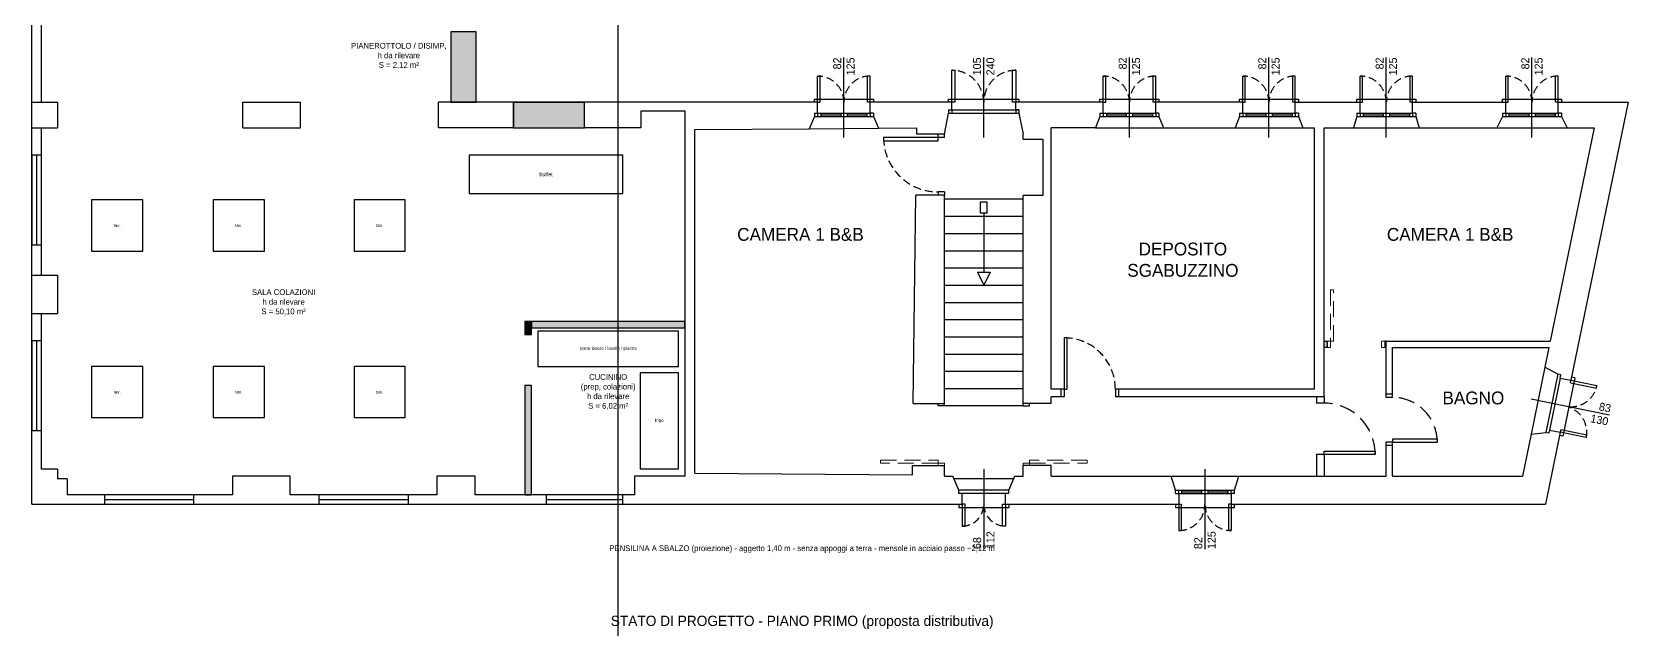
# Model space of a CAD drawing. Header units: millimetres. Extents: x 2698 to 9190, y -7457 to 3239.
# Drawn here: x 6697 to 9190, y -5021 to -4088 of the extents above; entities that cross this region are included whole.
import ezdxf

# ---------------------------------------------------------------- set-up
doc = ezdxf.new("R2010")
doc.units = ezdxf.units.MM
doc.header["$LTSCALE"] = 100
doc.linetypes.add('HIDDEN', pattern=[0.375, 0.25, -0.125])
doc.linetypes.add('TRATTEGGIATA2', pattern=[0.375, 0.25, -0.125])
doc.layers.add('_SUP', color=190, linetype='Continuous', plot=False)
doc.layers.add('DEM linee', color=7, linetype='TRATTEGGIATA2', lineweight=25)
doc.layers.add('DEM linee_2', color=40, linetype='TRATTEGGIATA2', lineweight=9, true_color=0xf0b400)
doc.layers.add('NC_SEZ', color=1, linetype='Continuous', lineweight=30, true_color=0xff0000)
for name, color, linetype in [('DEM riempi', 51, 'Continuous'), ('INF', 6, 'Continuous'), ('Interni F', 3, 'Continuous'), ('NC linee_10', 12, 'Continuous'), ('PR_ARREDO', 8, 'Continuous'), ('PR_COSTRUZIONI', 1, 'Continuous'), ('PR_NOTE', 6, 'Continuous'), ('PR_PENSILINA', 30, 'Continuous'), ('PR_TESTI', 5, 'Continuous'), ('Quote', 3, 'Continuous'), ('SEZ', 4, 'Continuous'), ('Testi', 3, 'Continuous')]:
    doc.layers.add(name, color=color, linetype=linetype)
doc.styles.add('CENTURY', font='GOTHIC.TTF')

msp = doc.modelspace()

# ---------------------------------------------------------------- hatches: boundary and pattern name
at = {"layer": 'DEM riempi'}
h = msp.add_hatch(color=256, dxfattribs=at)
h.dxf.hatch_style = 1
h.paths.add_polyline_path([(8720.2, -4571), (8715.2, -4571), (8715.2, -4581), (8720.2, -4581)])
h.paths.add_polyline_path([(8812.2, -4571), (8810.2, -4571), (8810.2, -4581), (8812.2, -4581)])
at = {"layer": 'PR_COSTRUZIONI'}
for points in [[(7351, -4198), (7391, -4198), (7391, -4088), (7351, -4088)], [(7449, -4238), (7560, -4238), (7560, -4198), (7449, -4198)], [(7467, -4560.5), (7477, -4560.5), (7477, -4540.5), (7467, -4540.5)], [(7477, -4550.5), (7717, -4550.5), (7717, -4540.5), (7477, -4540.5)], [(7467, -4811), (7477, -4811), (7477, -4640.5), (7467, -4640.5)]]:
    msp.add_hatch(color=1, dxfattribs=at).paths.add_polyline_path(points)

# ---------------------------------------------------------------- linework, layer by layer
at = {"layer": '_SUP'}
msp.add_xline((7612.7, -2310.7), (0, 1), dxfattribs=at)
at = {"layer": 'DEM linee'}
for p, q in [((8715.2, -4571), (8720.2, -4571)), ((8720.2, -4581), (8715.2, -4581)), ((8720.2, -4571), (8720.2, -4581)), ((8810.2, -4571), (8810.2, -4581)), ((8812.2, -4571), (8810.2, -4571)), ((8812.2, -4581), (8810.2, -4581))]:
    msp.add_line(p, q, dxfattribs=at)
at = {"layer": 'DEM linee_2'}
for p, q in [((8720.2, -4571), (8725.2, -4571)), ((8725.2, -4581), (8720.2, -4581)), ((8725.2, -4571), (8725.2, -4581)), ((8805.2, -4571), (8805.2, -4581)), ((8805.2, -4571), (8810.2, -4571)), ((8810.2, -4581), (8805.2, -4581)), ((8122.2, -4762), (8112.2, -4762)), ((8112.2, -4762), (8112.2, -4765.5)), ((8122.2, -4762), (8122.2, -4765.5)), ((8245.2, -4762), (8245.2, -4765.5)), ((8245.2, -4762), (8255.2, -4762)), ((8255.2, -4762), (8255.2, -4765.5))]:
    msp.add_line(p, q, dxfattribs=at)
for points in [[(8725.2, -4571), (8730.2, -4571), (8730.2, -4491), (8725.2, -4491)], [(8112.2, -4762), (8022.2, -4762), (8022.2, -4757), (8112.2, -4757)], [(8255.2, -4762), (8345.2, -4762), (8345.2, -4757), (8255.2, -4757)]]:
    msp.add_lwpolyline(points, close=True, dxfattribs=at)
at = {"layer": 'INF'}
for p, q in [((7390.9, -4198), (7390.9, -4088)), ((7965.2, -4253), (7965.2, -4128)), ((8183.7, -4253), (8183.7, -4128)), ((8411.2, -4253), (8411.2, -4128)), ((8629.2, -4253), (8629.2, -4128)), ((8812.5, -4253), (8812.5, -4128)), ((9040, -4253), (9040, -4128)), ((7449.2, -4198), (7560.2, -4198)), ((7919.2, -4198), (7919.2, -4193)), ((7919.2, -4193), (8011.2, -4193)), ((8011.2, -4193), (8011.2, -4198)), ((8128.7, -4198), (8128.7, -4193)), ((8128.7, -4193), (8238.7, -4193)), ((8133.7, -4210), (8233.7, -4210)), ((8133.7, -4210), (8133.7, -4215)), ((8233.7, -4210), (8233.7, -4215)), ((8238.7, -4193), (8238.7, -4198)), ((8365.2, -4198), (8365.2, -4193)), ((8365.2, -4193), (8457.2, -4193)), ((8457.2, -4193), (8457.2, -4198)), ((8583.2, -4198), (8583.2, -4193)), ((8583.2, -4193), (8675.2, -4193)), ((8675.2, -4193), (8675.2, -4198)), ((8766.5, -4198), (8766.5, -4193)), ((8766.5, -4193), (8858.5, -4193)), ((8858.5, -4193), (8858.5, -4198)), ((8994, -4198), (8994, -4193)), ((8994, -4193), (9086, -4193)), ((9086, -4193), (9086, -4198)), ((7911.2, -4239.2), (8019.2, -4238.4)), ((7919.2, -4220), (8011.2, -4220)), ((7924.2, -4215), (7924.2, -4220)), ((7924.2, -4215), (8006.2, -4215)), ((7929.2, -4215), (7929.2, -4220)), ((7960.2, -4215), (7960.2, -4220)), ((7970.2, -4215), (7970.2, -4220)), ((8001.2, -4215), (8001.2, -4220)), ((8006.2, -4215), (8006.2, -4220)), ((8128.7, -4215), (8238.7, -4215)), ((8358.2, -4238), (8464.2, -4238)), ((8365.2, -4220), (8457.2, -4220)), ((8370.2, -4215), (8370.2, -4220)), ((8370.2, -4215), (8452.2, -4215)), ((8375.2, -4215), (8375.2, -4220)), ((8406.2, -4215), (8406.2, -4220)), ((8416.2, -4215), (8416.2, -4220)), ((8447.2, -4215), (8447.2, -4220)), ((8452.2, -4215), (8452.2, -4220)), ((8576.2, -4238), (8682.2, -4238)), ((8583.2, -4220), (8675.2, -4220)), ((8588.2, -4215), (8588.2, -4220)), ((8588.2, -4215), (8670.2, -4215)), ((8593.2, -4215), (8593.2, -4220)), ((8624.2, -4215), (8624.2, -4220)), ((8634.2, -4215), (8634.2, -4220)), ((8665.2, -4215), (8665.2, -4220)), ((8670.2, -4215), (8670.2, -4220)), ((8761, -4238), (8864, -4238)), ((8766.5, -4220), (8858.5, -4220)), ((8771.5, -4215), (8771.5, -4220)), ((8771.5, -4215), (8853.5, -4215)), ((8776.5, -4215), (8776.5, -4220)), ((8807.5, -4215), (8807.5, -4220)), ((8817.5, -4215), (8817.5, -4220)), ((8848.5, -4215), (8848.5, -4220)), ((8853.5, -4215), (8853.5, -4220)), ((8985, -4238), (9095, -4238)), ((8994, -4220), (9086, -4220)), ((8999, -4215), (8999, -4220)), ((8999, -4215), (9081, -4215)), ((9004, -4215), (9004, -4220)), ((9035, -4215), (9035, -4220)), ((9045, -4215), (9045, -4220)), ((9076, -4215), (9076, -4220)), ((9081, -4215), (9081, -4220)), ((8112.2, -4253), (8112.2, -4248)), ((8122.2, -4253), (8112.2, -4253)), ((8122.2, -4253), (8122.2, -4248)), ((8122.2, -4338), (8112.2, -4338)), ((8112.2, -4338), (8112.2, -4343)), ((8122.2, -4338), (8122.2, -4343)), ((8122.2, -4349), (8245.2, -4349)), ((8122.2, -4375.9), (8245.2, -4375.9)), ((8183.7, -4371.2), (8183.7, -4463.6)), ((8122.2, -4402.8), (8245.2, -4402.8)), ((8122.2, -4429.8), (8245.2, -4429.8)), ((8122.2, -4456.7), (8245.2, -4456.7)), ((8122.2, -4483.6), (8245.2, -4483.6)), ((8173.7, -4463.6), (8193.7, -4463.6)), ((8173.7, -4463.6), (8183.7, -4483.6)), ((8193.7, -4463.6), (8183.7, -4483.6)), ((8122.2, -4510.5), (8245.2, -4510.5)), ((8122.2, -4537.4), (8245.2, -4537.4)), ((8122.2, -4564.3), (8245.2, -4564.3)), ((8122.2, -4591.3), (8245.2, -4591.3)), ((9060.2, -4611.6), (9038.6, -4716.4)), ((8122.2, -4618.2), (8245.2, -4618.2)), ((9080.3, -4622.9), (9061.6, -4713.9)), ((9084.2, -4628.8), (9067.5, -4710.1)), ((9106.8, -4628.3), (9088, -4719.4)), ((9106.8, -4628.3), (9101.9, -4627.3)), ((8122.2, -4645.1), (8245.2, -4645.1)), ((8309.2, -4646), (8304.2, -4646)), ((8309.2, -4658), (8304.2, -4658)), ((8309.2, -4646), (8309.2, -4658)), ((8389.2, -4646), (8389.2, -4658)), ((8394.2, -4646), (8389.2, -4646)), ((8394.2, -4658), (8389.2, -4658)), ((8812.2, -4659), (8812.2, -4654)), ((8822.2, -4659), (8812.2, -4659)), ((8822.2, -4659), (8822.2, -4654)), ((9161.1, -4686.9), (9038.6, -4661.8)), ((8112.2, -4672), (8112.2, -4668.5)), ((8122.2, -4672), (8112.2, -4672)), ((8122.2, -4672), (8122.2, -4668.5)), ((8245.2, -4672), (8122.2, -4672)), ((8245.2, -4672), (8245.2, -4668.5)), ((8245.2, -4672), (8255.2, -4672)), ((8255.2, -4672), (8255.2, -4668.5)), ((8822.2, -4729), (8812.2, -4729)), ((8812.2, -4734), (8812.2, -4729)), ((8822.2, -4734), (8822.2, -4729)), ((9088, -4719.4), (9083.1, -4718.4)), ((8230.4, -4786), (8136.9, -4786)), ((8183.7, -4771), (8183.7, -4896)), ((8476.2, -4782), (8582.2, -4782)), ((8529.2, -4771), (8529.2, -4896)), ((8222.7, -4804), (8144.7, -4804)), ((8217.7, -4809), (8149.7, -4809)), ((8483.2, -4804), (8575.2, -4804)), ((8488.2, -4809), (8488.2, -4804)), ((8488.2, -4809), (8570.2, -4809)), ((8493.2, -4809), (8493.2, -4804)), ((8524.2, -4809), (8524.2, -4804)), ((8534.2, -4809), (8534.2, -4804)), ((8565.2, -4809), (8565.2, -4804)), ((8570.2, -4809), (8570.2, -4804)), ((8144.7, -4826), (8144.7, -4831)), ((8144.7, -4831), (8222.7, -4831)), ((8222.7, -4826), (8222.7, -4831)), ((8483.2, -4826), (8483.2, -4831)), ((8483.2, -4831), (8575.2, -4831)), ((8575.2, -4831), (8575.2, -4826))]:
    msp.add_line(p, q, dxfattribs=at)
at = {"layer": 'INF', "color": 9}
for p, q in [((7929.2, -4217.5), (7960.2, -4217.5)), ((7970.2, -4217.5), (8001.2, -4217.5)), ((8375.2, -4217.5), (8406.2, -4217.5)), ((8416.2, -4217.5), (8447.2, -4217.5)), ((8593.2, -4217.5), (8624.2, -4217.5)), ((8634.2, -4217.5), (8665.2, -4217.5)), ((8776.5, -4217.5), (8807.5, -4217.5)), ((8817.5, -4217.5), (8848.5, -4217.5)), ((9004, -4217.5), (9035, -4217.5)), ((9045, -4217.5), (9076, -4217.5)), ((8493.2, -4806.5), (8524.2, -4806.5)), ((8534.2, -4806.5), (8565.2, -4806.5))]:
    msp.add_line(p, q, dxfattribs=at)
at = {"layer": 'INF'}
for points in [[(8112.2, -4253), (8027.2, -4253), (8027.2, -4258), (8112.2, -4258)], [(8178.7, -4353.7), (8188.7, -4353.7), (8188.7, -4371.2), (8178.7, -4371.2)], [(8309.2, -4646), (8314.2, -4646), (8314.2, -4566), (8309.2, -4566)]]:
    msp.add_lwpolyline(points, close=True, dxfattribs=at)
at = {"layer": 'Interni F'}
for p, q in [((7924.2, -4198), (7924.2, -4157)), ((7924.2, -4157), (7928.2, -4157)), ((7928.2, -4198), (7928.2, -4157)), ((8002.2, -4198), (8002.2, -4157)), ((8006.2, -4157), (8002.2, -4157)), ((8006.2, -4198), (8006.2, -4157)), ((8370.2, -4198), (8370.2, -4157)), ((8370.2, -4157), (8374.2, -4157)), ((8374.2, -4198), (8374.2, -4157)), ((8448.2, -4198), (8448.2, -4157)), ((8452.2, -4157), (8448.2, -4157)), ((8452.2, -4198), (8452.2, -4157)), ((8588.2, -4198), (8588.2, -4157)), ((8588.2, -4157), (8592.2, -4157)), ((8592.2, -4198), (8592.2, -4157)), ((8666.2, -4198), (8666.2, -4157)), ((8670.2, -4157), (8666.2, -4157)), ((8670.2, -4198), (8670.2, -4157)), ((8771.5, -4198), (8771.5, -4157)), ((8771.5, -4157), (8775.5, -4157)), ((8775.5, -4198), (8775.5, -4157)), ((8849.5, -4198), (8849.5, -4157)), ((8853.5, -4157), (8849.5, -4157)), ((8853.5, -4198), (8853.5, -4157)), ((8999, -4198), (8999, -4157)), ((8999, -4157), (9003, -4157)), ((9003, -4198), (9003, -4157)), ((9077, -4198), (9077, -4157)), ((9081, -4157), (9077, -4157)), ((9081, -4198), (9081, -4157)), ((7924.2, -4198), (7928.2, -4198)), ((8006.2, -4198), (8002.2, -4198)), ((8370.2, -4198), (8374.2, -4198)), ((8452.2, -4198), (8448.2, -4198)), ((8588.2, -4198), (8592.2, -4198)), ((8670.2, -4198), (8666.2, -4198)), ((8771.5, -4198), (8775.5, -4198)), ((8853.5, -4198), (8849.5, -4198)), ((8999, -4198), (9003, -4198)), ((9081, -4198), (9077, -4198)), ((9100.1, -4636.1), (9100.9, -4632.2)), ((9100.1, -4636.1), (9140.7, -4644.5)), ((9100.9, -4632.2), (9141.5, -4640.5)), ((9140.7, -4644.5), (9141.5, -4640.5)), ((9085, -4709.6), (9084.2, -4713.5)), ((9125.6, -4717.9), (9085, -4709.6)), ((9124.8, -4721.8), (9084.2, -4713.5)), ((9124.8, -4721.8), (9125.6, -4717.9)), ((8488.2, -4826), (8488.2, -4867)), ((8488.2, -4826), (8492.2, -4826)), ((8492.2, -4826), (8492.2, -4867)), ((8566.2, -4826), (8566.2, -4867)), ((8570.2, -4826), (8566.2, -4826)), ((8570.2, -4826), (8570.2, -4867)), ((8488.2, -4867), (8492.2, -4867)), ((8570.2, -4867), (8566.2, -4867))]:
    msp.add_line(p, q, dxfattribs=at)
for points in [[(8133.7, -4198), (8133.7, -4148), (8138.7, -4148), (8138.7, -4198)], [(8228.7, -4198), (8228.7, -4148), (8233.7, -4148), (8233.7, -4198)], [(8149.7, -4826), (8149.7, -4860), (8154.7, -4860), (8154.7, -4826)], [(8217.7, -4826), (8217.7, -4860), (8212.7, -4860), (8212.7, -4826)]]:
    msp.add_lwpolyline(points, close=True, dxfattribs=at)
at = {"layer": 'Interni F', "linetype": 'HIDDEN', "ltscale": 0.5}
for centre, radius, start, end in [((7924.2, -4198), 41, 0, 90), ((8006.2, -4198), 41, 90, 180), ((8133.7, -4198), 50, 0, 90), ((8233.7, -4198), 50, 90, 180), ((8370.2, -4198), 41, 0, 90), ((8452.2, -4198), 41, 90, 180), ((8588.2, -4198), 41, 0, 90), ((8670.2, -4198), 41, 90, 180), ((8771.5, -4198), 41, 0, 90), ((8853.5, -4198), 41, 90, 180), ((8999, -4198), 41, 0, 90), ((9081, -4198), 41, 90, 180), ((8112.2, -4253), 85, 180, 270), ((8309.2, -4646), 80, 0, 90), ((9100.9, -4632.2), 41.5, 265.3042, 348.3843), ((9084.2, -4713.5), 41.5, 348.3843, 71.4644), ((8149.7, -4826), 34, 270, 0), ((8217.7, -4826), 34, 180, 270), ((8488.2, -4826), 41, 270, 0), ((8570.2, -4826), 41, 180, 270)]:
    msp.add_arc(centre, radius, start, end, dxfattribs=at)
at = {"layer": 'NC linee_10'}
for points in [[(8822.2, -4729), (8892.2, -4729), (8892.2, -4724), (8822.2, -4724)], [(8715.2, -4748), (8715.2, -4743), (8795.2, -4743), (8795.2, -4748)]]:
    msp.add_lwpolyline(points, close=True, dxfattribs=at)
at = {"layer": 'NC linee_10', "linetype": 'HIDDEN'}
for centre, radius in [((8822.2, -4729), 70), ((8715.2, -4748), 80)]:
    msp.add_arc(centre, radius, 0, 90, dxfattribs=at)
at = {"layer": 'NC_SEZ'}
for p, q in [((8703.2, -4658), (8703.2, -4668)), ((8715.2, -4658), (8715.2, -4668)), ((8715.2, -4668), (8703.2, -4668)), ((8703.2, -4748), (8703.2, -4782)), ((8715.2, -4748), (8703.2, -4748)), ((8715.2, -4748), (8715.2, -4782))]:
    msp.add_line(p, q, dxfattribs=at)
at = {"layer": 'PR_ARREDO'}
for points in [[(7380, -4340.5), (7620, -4340.5), (7620, -4280.5), (7380, -4280.5)], [(6790, -4430.5), (6870, -4430.5), (6870, -4350.5), (6790, -4350.5)], [(6980, -4430.5), (7060, -4430.5), (7060, -4350.5), (6980, -4350.5)], [(7200, -4430.5), (7280, -4430.5), (7280, -4350.5), (7200, -4350.5)], [(7487, -4610.5), (7707, -4610.5), (7707, -4555.5), (7487, -4555.5)], [(6790, -4690.5), (6870, -4690.5), (6870, -4610.5), (6790, -4610.5)], [(6980, -4690.5), (7060, -4690.5), (7060, -4610.5), (6980, -4610.5)], [(7200, -4690.5), (7280, -4690.5), (7280, -4610.5), (7200, -4610.5)], [(7647, -4770.5), (7707, -4770.5), (7707, -4620.5), (7647, -4620.5)]]:
    msp.add_lwpolyline(points, close=True, dxfattribs=at)
at = {"layer": 'PR_COSTRUZIONI'}
for p, q in [((6704.4, -4420.5), (6704.4, -4280.5)), ((6704.4, -4710.5), (6704.4, -4570.5)), ((6810, -4818.5), (6950, -4818.5)), ((7145, -4818.5), (7285, -4818.5)), ((7500, -4818.5), (7620, -4818.5))]:
    msp.add_line(p, q, dxfattribs=at)
for points in [[(7351, -4198), (7391, -4198), (7391, -4088), (7351, -4088)], [(7449, -4238), (7560, -4238), (7560, -4198), (7449, -4198)], [(6696.9, -4420.5), (6711.9, -4420.5), (6711.9, -4280.5), (6696.9, -4280.5)], [(7467, -4560.5), (7477, -4560.5), (7477, -4540.5), (7467, -4540.5)], [(7477, -4550.5), (7717, -4550.5), (7717, -4540.5), (7477, -4540.5)], [(6696.9, -4710.5), (6711.9, -4710.5), (6711.9, -4570.5), (6696.9, -4570.5)], [(7467, -4811), (7477, -4811), (7477, -4640.5), (7467, -4640.5)], [(6810, -4826), (6950, -4826), (6950, -4811), (6810, -4811)], [(7145, -4826), (7285, -4826), (7285, -4811), (7145, -4811)], [(7500, -4826), (7620, -4826), (7620, -4811), (7500, -4811)]]:
    msp.add_lwpolyline(points, close=True, dxfattribs=at)
at = {"layer": 'SEZ'}
for p, q in [((6696.9, -4826), (6696.9, -3111)), ((6711.9, -4198), (6711.9, -3973)), ((6696.9, -4198), (6736.9, -4198)), ((6736.9, -4198), (6736.9, -4238)), ((7026.2, -4238), (7026.2, -4198)), ((7026.2, -4198), (7116.2, -4198)), ((7116.2, -4238), (7116.2, -4198)), ((7449.2, -4198), (7332.2, -4198)), ((7332.2, -4238), (7332.2, -4198)), ((7449.2, -4238), (7449.2, -4198)), ((7924.2, -4198), (7560.2, -4198)), ((7560.2, -4238), (7560.2, -4198)), ((7717.2, -4212), (7648.2, -4212)), ((7648.2, -4212), (7648.2, -4238)), ((7717.2, -4782), (7717.2, -4212)), ((7924.2, -4215), (7924.2, -4198)), ((8133.7, -4198), (8006.2, -4198)), ((8006.2, -4215), (8006.2, -4198)), ((8128.7, -4210), (8133.7, -4210)), ((8128.7, -4210), (8128.7, -4215)), ((8133.7, -4210), (8133.7, -4198)), ((8370.2, -4198), (8233.7, -4198)), ((8233.7, -4210), (8233.7, -4198)), ((8233.7, -4210), (8238.7, -4210)), ((8238.7, -4210), (8233.7, -4210)), ((8238.7, -4210), (8238.7, -4215)), ((8370.2, -4215), (8370.2, -4198)), ((8588.2, -4198), (8452.2, -4198)), ((8452.2, -4215), (8452.2, -4198)), ((8588.2, -4215), (8588.2, -4198)), ((8670.2, -4198), (8771.5, -4198)), ((8670.2, -4215), (8670.2, -4198)), ((8771.5, -4215), (8771.5, -4198)), ((8853.5, -4215), (8853.5, -4198)), ((8853.5, -4198), (8999, -4198)), ((8999, -4215), (8999, -4198)), ((9081, -4198), (9190.1, -4198)), ((9081, -4215), (9081, -4198)), ((9190.1, -4198), (9100.9, -4632.2)), ((6696.9, -4238), (6736.9, -4238)), ((6711.9, -4468), (6711.9, -4238)), ((7026.2, -4238), (7116.2, -4238)), ((7449.2, -4238), (7332.2, -4238)), ((7648.2, -4238), (7560.2, -4238)), ((7919.2, -4220), (7911.2, -4239.2)), ((7919.2, -4215), (7924.2, -4215)), ((7919.2, -4215), (7919.2, -4220)), ((8011.2, -4215), (8006.2, -4215)), ((8011.2, -4215), (8011.2, -4220)), ((8011.2, -4220), (8019.2, -4238.4)), ((8019.2, -4238.4), (8079.2, -4238)), ((8079, -4248), (8079.2, -4238)), ((8122.2, -4248), (8128.7, -4215)), ((8238.7, -4215), (8245.2, -4248)), ((8289.2, -4646), (8289.2, -4238)), ((8358.2, -4238), (8289.2, -4238)), ((8365.2, -4220), (8358.2, -4238)), ((8365.2, -4215), (8370.2, -4215)), ((8365.2, -4215), (8365.2, -4220)), ((8457.2, -4215), (8452.2, -4215)), ((8457.2, -4215), (8457.2, -4220)), ((8457.2, -4220), (8464.2, -4238)), ((8464.2, -4238), (8576.2, -4238)), ((8583.2, -4220), (8576.2, -4238)), ((8583.2, -4215), (8588.2, -4215)), ((8583.2, -4215), (8583.2, -4220)), ((8675.2, -4215), (8670.2, -4215)), ((8675.2, -4215), (8675.2, -4220)), ((8675.2, -4220), (8682.2, -4238)), ((8682.2, -4238), (8700.2, -4238)), ((8700.2, -4646), (8700.2, -4238)), ((8715.2, -4238), (8761, -4238)), ((8715.2, -4658), (8715.2, -4238)), ((8766.5, -4220), (8761, -4238)), ((8766.5, -4215), (8771.5, -4215)), ((8766.5, -4215), (8766.5, -4220)), ((8858.5, -4215), (8853.5, -4215)), ((8858.5, -4215), (8858.5, -4220)), ((8858.5, -4220), (8864, -4238)), ((8864, -4238), (8985, -4238)), ((8994, -4220), (8985, -4238)), ((8994, -4215), (8999, -4215)), ((8994, -4215), (8994, -4220)), ((9137, -4238), (9068.5, -4571)), ((9086, -4215), (9081, -4215)), ((9086, -4215), (9086, -4220)), ((9086, -4220), (9095, -4238)), ((9095, -4238), (9137, -4238)), ((7732.2, -4240.5), (7911.2, -4239.2)), ((7732.2, -4777.5), (7732.2, -4240.5)), ((8122.2, -4248), (8079, -4248)), ((8245.2, -4255.5), (8245.2, -4248)), ((8245.2, -4255.5), (8276.2, -4255.5)), ((8276.2, -4255.5), (8276.2, -4343.5)), ((8073.6, -4668.5), (8077.8, -4343)), ((8122.2, -4343), (8077.8, -4343)), ((8122.2, -4668.5), (8122.2, -4343)), ((8245.2, -4668.5), (8245.2, -4343.5)), ((8276.2, -4343.5), (8245.2, -4343.5)), ((6696.9, -4468), (6736.9, -4468)), ((6736.9, -4468), (6736.9, -4528)), ((6696.9, -4528), (6736.9, -4528)), ((6711.9, -4771), (6711.9, -4528)), ((8812.2, -4571), (9068.5, -4571)), ((8812.2, -4654), (8812.2, -4571)), ((8822.2, -4581), (9066.6, -4581)), ((8822.2, -4654), (8822.2, -4581)), ((9066.5, -4581), (9060.2, -4611.6)), ((9080.3, -4622.9), (9060.2, -4611.6)), ((9085.2, -4623.9), (9080.3, -4622.9)), ((9084.2, -4628.8), (9085.2, -4623.9)), ((9084.2, -4628.8), (9100.9, -4632.2)), ((8304.2, -4646), (8289.2, -4646)), ((8304.2, -4658), (8289.2, -4658)), ((8289.2, -4668.5), (8289.2, -4658)), ((8304.2, -4646), (8304.2, -4658)), ((8700.2, -4646), (8394.2, -4646)), ((8394.2, -4646), (8394.2, -4658)), ((8715.2, -4658), (8394.2, -4658)), ((8822.2, -4654), (8812.2, -4654)), ((8073.6, -4668.5), (8122.2, -4668.5)), ((8289.2, -4668.5), (8245.2, -4668.5)), ((9067.5, -4710.1), (9066.5, -4715)), ((9067.5, -4710.1), (9084.2, -4713.5)), ((8812.2, -4782), (8812.2, -4734)), ((8822.2, -4734), (8812.2, -4734)), ((8822.2, -4782), (8822.2, -4734)), ((9038.6, -4716.4), (9025.2, -4782)), ((9038.6, -4716.4), (9061.6, -4713.9)), ((9084.2, -4713.5), (9061, -4826)), ((9066.5, -4715), (9061.6, -4713.9)), ((6736.9, -4771), (6711.9, -4771)), ((6736.9, -4771), (6736.9, -4786)), ((6751.9, -4786), (6736.9, -4786)), ((6751.9, -4786), (6751.9, -4811)), ((7100.2, -4782), (7010.2, -4782)), ((7010.2, -4782), (7010.2, -4811)), ((7100.2, -4811), (7100.2, -4782)), ((7329.2, -4782), (7329.2, -4811)), ((7389.2, -4782), (7329.2, -4782)), ((7389.2, -4811), (7389.2, -4782)), ((7717.2, -4782), (7638.2, -4782)), ((7638.2, -4782), (7638.2, -4811)), ((7732.2, -4777.5), (8072.2, -4780)), ((8072.2, -4780), (8072.4, -4765.5)), ((8072.4, -4765.5), (8122.2, -4765.5)), ((8122.2, -4782), (8122.2, -4765.5)), ((8122.2, -4782), (8135.2, -4782)), ((8144.7, -4804), (8135.2, -4782)), ((8222.7, -4804), (8232.2, -4782)), ((8232.2, -4782), (8245.2, -4782)), ((8245.2, -4782), (8245.2, -4765.5)), ((8289.2, -4765.5), (8245.2, -4765.5)), ((8289.2, -4782), (8289.2, -4765.5)), ((8289.2, -4782), (8476.2, -4782)), ((8483.2, -4804), (8476.2, -4782)), ((8575.2, -4804), (8582.2, -4782)), ((8582.2, -4782), (8812.2, -4782)), ((8822.2, -4782), (9025.2, -4782)), ((7010.2, -4811), (6751.9, -4811)), ((7329.2, -4811), (7100.2, -4811)), ((7638.2, -4811), (7389.2, -4811)), ((8144.7, -4809), (8144.7, -4804)), ((8149.7, -4809), (8144.7, -4809)), ((8149.7, -4826), (8149.7, -4809)), ((8217.7, -4826), (8217.7, -4809)), ((8222.7, -4809), (8217.7, -4809)), ((8222.7, -4809), (8222.7, -4804)), ((8483.2, -4809), (8483.2, -4804)), ((8483.2, -4809), (8488.2, -4809)), ((8488.2, -4809), (8488.2, -4826)), ((8575.2, -4809), (8570.2, -4809)), ((8570.2, -4809), (8570.2, -4826)), ((8575.2, -4809), (8575.2, -4804)), ((6696.9, -4826), (8149.7, -4826)), ((8217.7, -4826), (8488.2, -4826)), ((8570.2, -4826), (9061, -4826))]:
    msp.add_line(p, q, dxfattribs=at)

# ---------------------------------------------------------------- texts
at = {"layer": 'PR_ARREDO', "attachment_point": 5, "style": 'CENTURY'}
for s, insert, char_height in [('buffet', (7500, -4310.5), 6), ('tav.', (6830, -4390.5), 5), ('tav.', (7020, -4390.5), 5), ('tav.', (7240, -4390.5), 5), ('piano lavoro / lavello / piastra', (7597, -4583), 5), ('tav.', (6830, -4650.5), 5), ('tav.', (7020, -4650.5), 5), ('tav.', (7240, -4650.5), 5), ('frigo', (7677, -4695.5), 5)]:
    msp.add_mtext(s, dxfattribs=dict(at, insert=insert, char_height=char_height))
at = {"layer": 'PR_NOTE', "insert": (7900, -5010.5), "char_height": 16, "attachment_point": 5, "style": 'CENTURY'}
msp.add_mtext('STATO DI PROGETTO - PIANO PRIMO (proposta distributiva)', dxfattribs=at)
at = {"layer": 'PR_PENSILINA', "insert": (7900, -4896), "char_height": 9, "attachment_point": 5, "style": 'CENTURY'}
msp.add_mtext('PENSILINA A SBALZO (proiezione) - aggetto 1,40 m - senza appoggi a terra - mensole in acciaio passo ~2,12 m', dxfattribs=at)
at = {"layer": 'PR_TESTI', "char_height": 9, "attachment_point": 5, "style": 'CENTURY'}
for s, insert in [('PIANEROTTOLO / DISIMP,\\Ph da rilevare\\PS = 2,12 m²', (7270, -4125.5)), ('SALA COLAZIONI\\Ph da rilevare\\PS = 50,10 m²', (7090, -4510.5)), ('CUCININO\\P(prep, colazioni)\\Ph da rilevare\\PS = 6,02 m²', (7597, -4650.5))]:
    msp.add_mtext(s, dxfattribs=dict(at, insert=insert))
at = {"layer": 'Quote', "char_height": 12.5, "style": 'CENTURY'}
for s, insert, attachment_point, rotation in [('82\\P\\pxqr;125', (7965.2, -4128), 6, 90), ('105\\P\\pxqr;240', (8183.7, -4128), 6, 90), ('82\\P\\pxqr;125', (8411.2, -4128), 6, 90), ('82\\P\\pxqr;125', (8629.2, -4128), 6, 90), ('82\\P\\pxqr;125', (8812.5, -4128), 6, 90), ('82\\P\\pxqr;125', (9040, -4128), 6, 90), ('\\pxqr;83\\P130', (9161.1, -4686.9), 6, 348.3843), ('68\\P112', (8183.7, -4896), 4, 90), ('82\\P125', (8529.2, -4896), 4, 90)]:
    msp.add_mtext(s, dxfattribs=dict(at, insert=insert, attachment_point=attachment_point, rotation=rotation))
at = {"layer": 'Testi', "char_height": 12.5, "attachment_point": 5, "style": 'CENTURY'}
for s, insert in [('{\\H1.6x;CAMERA 1 B&B}', (7897.4, -4404.5)), ('{\\H1.6x;CAMERA 1 B&B}', (8912.2, -4404.5)), ('{\\H1.6x;DEPOSITO\\PSGABUZZINO}', (8494.7, -4444)), ('{\\H1.6x;BAGNO }', (8948.5, -4660))]:
    msp.add_mtext(s, dxfattribs=dict(at, insert=insert))

doc.saveas('drawing.dxf')
